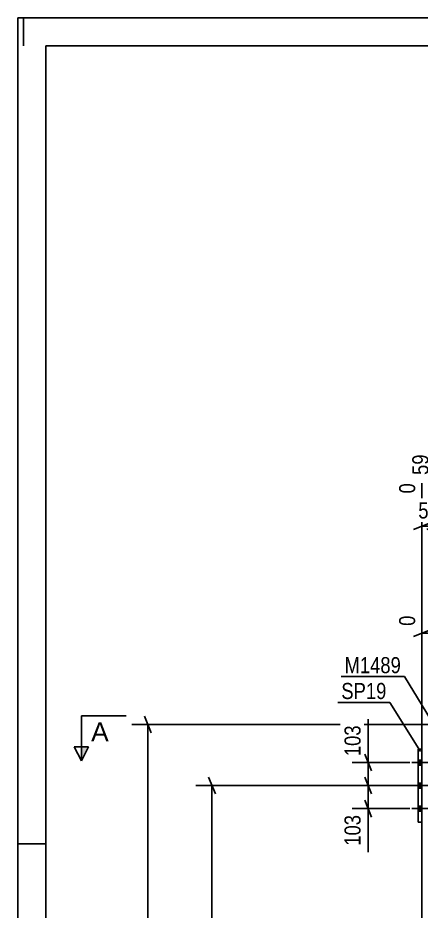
# Model space of a CAD drawing. Header units: millimetres. Extents: x 0 to 841, y 0 to 594.
# Drawn here: x 0 to 71.8, y 435 to 594 of the extents above; entities that cross this region are included whole.
import ezdxf

# ---------------------------------------------------------------- set-up
doc = ezdxf.new("R2010")
doc.units = ezdxf.units.MM
doc.styles.add('Arial', font='ARIAL.TTF', dxfattribs={"height": 0.2})
doc.styles.add('Arial Narrow', font='ARIALN.TTF', dxfattribs={"height": 0.2})

# ---------------------------------------------------------------- blocks, each defined once
blk = doc.blocks.new('Unknown-815137708-1135')
at = {"color": 5, "linetype": 'Continuous'}
for p, q in [((841, 594), (0, 594)), ((0, 594), (0, 0)), ((1, 589), (1, 594)), ((836, 589), (5, 589)), ((5, 589), (5, 5)), ((5, 447), (0, 447))]:
    blk.add_line(p, q, dxfattribs=at)
blk = doc.blocks.new('Bolt-815137708-4362 - 4136')
at = {"linetype": 'Continuous'}
for points in [[(71.92, 461.03), (71.92, 461.91), (71.28, 461.91), (71.28, 461.03)], [(71.92, 461.03), (71.92, 461.91), (71.28, 461.91), (71.28, 461.03)], [(71.92, 461.03), (71.92, 461.91), (71.28, 461.91), (71.28, 461.03)], [(71.92, 456.93), (71.92, 457.81), (71.28, 457.81), (71.28, 456.93)], [(71.92, 456.93), (71.92, 457.81), (71.28, 457.81), (71.28, 456.93)], [(71.92, 452.83), (71.92, 453.71), (71.28, 453.71), (71.28, 452.83)], [(71.92, 452.83), (71.92, 453.71), (71.28, 453.71), (71.28, 452.83)], [(71.92, 452.83), (71.92, 453.71), (71.28, 453.71), (71.28, 452.83)]]:
    blk.add_hatch(color=1, dxfattribs=at).paths.add_polyline_path(points)
at = {"color": 1, "linetype": 'Continuous'}
for p, q in [((70.12, 461.47), (73.44, 461.47)), ((70.12, 461.47), (73.44, 461.47)), ((70.12, 461.47), (73.44, 461.47)), ((71.28, 461.91), (71.92, 461.91)), ((71.28, 461.91), (71.92, 461.91)), ((71.28, 461.91), (71.92, 461.91)), ((71.28, 461.03), (71.92, 461.03)), ((71.28, 461.03), (71.92, 461.03)), ((71.28, 461.03), (71.92, 461.03)), ((70.12, 457.37), (73.44, 457.37)), ((70.12, 457.37), (73.44, 457.37)), ((71.28, 457.81), (71.92, 457.81)), ((71.28, 457.81), (71.92, 457.81)), ((71.28, 456.93), (71.92, 456.93)), ((71.28, 456.93), (71.92, 456.93)), ((70.12, 453.27), (73.44, 453.27)), ((70.12, 453.27), (73.44, 453.27)), ((70.12, 453.27), (73.44, 453.27)), ((71.28, 453.71), (71.92, 453.71)), ((71.28, 453.71), (71.92, 453.71)), ((71.28, 453.71), (71.92, 453.71)), ((71.28, 452.83), (71.92, 452.83)), ((71.28, 452.83), (71.92, 452.83)), ((71.28, 452.83), (71.92, 452.83))]:
    blk.add_line(p, q, dxfattribs=at)
blk = doc.blocks.new('Part-815137708-4528 - 4136')
at = {"color": 2, "linetype": 'Continuous'}
for p, q in [((71.92, 463.87), (71.28, 463.87)), ((71.28, 450.87), (71.28, 463.87)), ((71.92, 463.87), (71.92, 450.87)), ((71.92, 450.87), (71.28, 450.87))]:
    blk.add_line(p, q, dxfattribs=at)
blk = doc.blocks.new('StraightDimension-815137708-16457 - 4136')
at = {"color": 7, "linetype": 'Continuous'}
for p, q in [((74.27, 468.92), (74.27, 516.31)), ((71.92, 460.37), (71.92, 511.18)), ((70.42, 502.95), (73.42, 504.15)), ((75.77, 504.15), (72.77, 502.95)), ((71.92, 503.55), (74.27, 503.55))]:
    blk.add_line(p, q, dxfattribs=at)
at = {"color": 0, "linetype": 'Continuous'}
blk.add_wipeout([(73.67, 516.91), (69.47, 516.91), (69.47, 512.05), (73.67, 512.05)], dxfattribs=at)
at = {"color": 0}
blk.add_wipeout([(75.52, 504.3), (75.52, 508.5), (70.67, 508.5), (70.67, 504.3)], dxfattribs=at)
at = {"color": 3, "linetype": 'Continuous', "style": 'Arial Narrow'}
blk.add_text('59', height=2.863, rotation=90.0002, dxfattribs=at).set_placement((73.07, 512.65))
at = {"color": 3, "style": 'Arial Narrow'}
blk.add_text('59', height=2.863, dxfattribs=at).set_placement((71.27, 504.9))
at = {"color": 0, "linetype": 'Continuous'}
blk.add_wipeout([(71.32, 511.78), (67.12, 511.78), (67.12, 508.75), (71.32, 508.75)], dxfattribs=at)
at = {"color": 3, "linetype": 'Continuous', "style": 'Arial Narrow'}
blk.add_text('0', height=2.86, rotation=90.0002, dxfattribs=at).set_placement((70.72, 509.35))
blk = doc.blocks.new('StraightDimension-815137708-5013 - 4136')
at = {"color": 7, "linetype": 'Continuous'}
for p, q in [((23.72, 466.74), (22.52, 469.74)), ((73.27, 468.24), (20.27, 468.24)), ((23.12, 323.78), (23.12, 468.24)), ((22.52, 325.28), (23.72, 322.28)), ((159.43, 323.78), (20.27, 323.78))]:
    blk.add_line(p, q, dxfattribs=at)
at = {"color": 0}
blk.add_wipeout([(22.37, 400.26), (18.17, 400.26), (18.17, 391.75), (22.37, 391.75)], dxfattribs=at)
at = {"color": 3, "style": 'Arial Narrow'}
blk.add_text('3612', height=2.863, rotation=90.0002, dxfattribs=at).set_placement((21.77, 392.35))
blk = doc.blocks.new('StraightDimension-815137708-5033 - 4136')
at = {"color": 7, "linetype": 'Continuous'}
for p, q in [((61.75, 462.97), (62.95, 459.97)), ((69.78, 461.47), (59.5, 461.47)), ((62.35, 457.37), (62.35, 461.47)), ((62.95, 455.87), (61.75, 458.87)), ((69.78, 457.37), (59.5, 457.37))]:
    blk.add_line(p, q, dxfattribs=at)
at = {"color": 0}
blk.add_wipeout([(61.6, 468.68), (57.4, 468.68), (57.4, 462), (61.6, 462)], dxfattribs=at)
at = {"color": 7, "linetype": 'Continuous'}
blk.add_line((62.35, 461.47), (62.35, 469.21), dxfattribs=at)
blk.add_line((62.35, 461.47), (62.35, 469.21), dxfattribs=at)
at = {"color": 3, "style": 'Arial Narrow'}
blk.add_text('103', height=2.863, rotation=90.0002, dxfattribs=at).set_placement((61, 462.6))
blk = doc.blocks.new('StraightDimension-815137708-5043 - 4136')
at = {"color": 7, "linetype": 'Continuous'}
for p, q in [((61.75, 458.87), (62.95, 455.87)), ((69.78, 457.37), (59.5, 457.37)), ((62.35, 453.27), (62.35, 457.37)), ((62.95, 451.77), (61.75, 454.77)), ((69.78, 453.27), (59.5, 453.27))]:
    blk.add_line(p, q, dxfattribs=at)
at = {"color": 0}
blk.add_wipeout([(61.6, 452.75), (57.4, 452.75), (57.4, 446.06), (61.6, 446.06)], dxfattribs=at)
at = {"color": 7, "linetype": 'Continuous'}
blk.add_line((62.35, 453.27), (62.35, 445.54), dxfattribs=at)
blk.add_line((62.35, 453.27), (62.35, 445.54), dxfattribs=at)
at = {"color": 3, "style": 'Arial Narrow'}
blk.add_text('103', height=2.863, rotation=90.0002, dxfattribs=at).set_placement((61, 446.66))
blk = doc.blocks.new('StraightDimension-815137708-5105 - 4136')
at = {"color": 7, "linetype": 'Continuous'}
for p, q in [((71.92, 454.37), (71.92, 395.87)), ((50.3, 335.15), (50.3, 401.12)), ((51.8, 398.87), (48.8, 397.67)), ((50.3, 398.27), (71.92, 398.27)), ((70.42, 397.67), (73.42, 398.87))]:
    blk.add_line(p, q, dxfattribs=at)
at = {"color": 0}
blk.add_wipeout([(65.36, 399.02), (65.36, 403.22), (56.85, 403.22), (56.85, 399.02)], dxfattribs=at)
at = {"color": 3, "style": 'Arial Narrow'}
blk.add_text('1438', height=2.863, dxfattribs=at).set_placement((57.45, 399.62))
blk = doc.blocks.new('StraightDimension-815137708-5116 - 4136')
at = {"color": 7, "linetype": 'Continuous'}
for p, q in [((35.15, 455.87), (33.95, 458.87)), ((70.28, 457.37), (31.7, 457.37)), ((34.55, 331.51), (34.55, 457.37)), ((33.95, 333.01), (35.15, 330.01)), ((48.66, 331.51), (31.7, 331.51))]:
    blk.add_line(p, q, dxfattribs=at)
at = {"color": 0}
blk.add_wipeout([(33.8, 398.7), (29.6, 398.7), (29.6, 390.19), (33.8, 390.19)], dxfattribs=at)
at = {"color": 3, "style": 'Arial Narrow'}
blk.add_text('3146', height=2.863, rotation=90.0002, dxfattribs=at).set_placement((33.2, 390.79))
blk = doc.blocks.new('StraightDimension-815137708-5719 - 4136')
at = {"color": 7, "linetype": 'Continuous'}
for p, q in [((125.9, 456.37), (125.9, 493.1)), ((71.92, 464.87), (71.92, 487.62)), ((73.42, 485.09), (70.42, 483.89)), ((124.4, 483.89), (127.4, 485.09)), ((71.92, 484.49), (125.9, 484.49))]:
    blk.add_line(p, q, dxfattribs=at)
at = {"color": 0, "linetype": 'Continuous'}
for points in [[(125.3, 493.7), (121.1, 493.7), (121.1, 485.19), (125.3, 485.19)], [(71.32, 488.22), (67.12, 488.22), (67.12, 485.19), (71.32, 485.19)]]:
    blk.add_wipeout(points, dxfattribs=at)
at = {"color": 0}
blk.add_wipeout([(103.17, 485.24), (103.17, 489.44), (94.65, 489.44), (94.65, 485.24)], dxfattribs=at)
at = {"color": 3, "linetype": 'Continuous', "style": 'Arial Narrow'}
for s, height, p in [('1350', 2.863, (124.7, 485.79)), ('0', 2.86, (70.72, 485.79))]:
    blk.add_text(s, height=height, rotation=90.0002, dxfattribs=at).set_placement(p)
at = {"color": 3, "style": 'Arial Narrow'}
blk.add_text('1350', height=2.863, dxfattribs=at).set_placement((95.25, 485.84))
blk = doc.blocks.new('Mark-815137708-4167 - 4136')
at = {"color": 0}
blk.add_wipeout([(68.19, 477.37), (68.19, 480.37), (58.14, 480.37), (58.14, 477.37)], dxfattribs=at)
blk.add_wipeout([(68.19, 477.37), (68.19, 480.37), (58.14, 480.37), (58.14, 477.37)], dxfattribs=at)
at = {"color": 30, "linetype": 'Continuous'}
for p in [(57.54, 476.77), (75.09, 466.45)]:
    blk.add_line(p, (68.79, 476.77), dxfattribs=at)
at = {"color": 3, "style": 'Arial Narrow'}
blk.add_text('M1489', height=2.863, dxfattribs=at).set_placement((58.14, 477.37))
blk = doc.blocks.new('Mark-815137708-4524 - 4136')
at = {"color": 0}
blk.add_wipeout([(65.61, 472.77), (65.61, 475.77), (57.57, 475.77), (57.57, 472.77)], dxfattribs=at)
blk.add_wipeout([(65.61, 472.77), (65.61, 475.77), (57.57, 475.77), (57.57, 472.77)], dxfattribs=at)
at = {"color": 30, "linetype": 'Continuous'}
for p in [(56.97, 472.17), (71.64, 463.43)]:
    blk.add_line(p, (66.21, 472.17), dxfattribs=at)
at = {"color": 3, "style": 'Arial Narrow'}
blk.add_text('SP19', height=2.863, dxfattribs=at).set_placement((57.57, 472.77))
blk = doc.blocks.new('SectionMark-815137708-5805 - 4136')
at = {"linetype": 'Continuous'}
blk.add_hatch(color=6, dxfattribs=at).paths.add_polyline_path([(11.3, 464.27), (12.55, 464.27), (11.3, 461.77)])
at = {"color": 6, "linetype": 'Continuous'}
for p, q in [((11.3, 469.77), (19.3, 469.77)), ((11.3, 469.77), (11.3, 461.77)), ((11.3, 461.77), (10.05, 464.27)), ((12.55, 464.27), (10.05, 464.27)), ((11.3, 461.77), (12.55, 464.27))]:
    blk.add_line(p, q, dxfattribs=at)
at = {"color": 0, "linetype": 'Continuous'}
blk.add_wipeout([(16.16, 465.27), (16.16, 468.77), (13.05, 468.77), (13.05, 465.27)], dxfattribs=at)
at = {"color": 3, "linetype": 'Continuous', "style": 'Arial'}
blk.add_text('A', height=3.34, dxfattribs=at).set_placement((13.05, 465.27))

msp = doc.modelspace()

# ---------------------------------------------------------------- block references
for name in ['Unknown-815137708-1135', 'Part-815137708-4528 - 4136', 'Bolt-815137708-4362 - 4136']:
    msp.add_blockref(name, (0, 0))

# ---------------------------------------------------------------- next in the draw order: block references
msp.add_blockref('StraightDimension-815137708-16457 - 4136', (0, 0))

# ---------------------------------------------------------------- next in the draw order: block references
msp.add_blockref('StraightDimension-815137708-5013 - 4136', (0, 0))

# ---------------------------------------------------------------- next in the draw order: block references
msp.add_blockref('StraightDimension-815137708-5033 - 4136', (0, 0))

# ---------------------------------------------------------------- next in the draw order: block references
msp.add_blockref('StraightDimension-815137708-5043 - 4136', (0, 0))

# ---------------------------------------------------------------- next in the draw order: block references
msp.add_blockref('StraightDimension-815137708-5105 - 4136', (0, 0))

# ---------------------------------------------------------------- next in the draw order: block references
msp.add_blockref('StraightDimension-815137708-5116 - 4136', (0, 0))

# ---------------------------------------------------------------- next in the draw order: block references
msp.add_blockref('StraightDimension-815137708-5719 - 4136', (0, 0))

# ---------------------------------------------------------------- next in the draw order: block references
msp.add_blockref('Mark-815137708-4167 - 4136', (0, 0))

# ---------------------------------------------------------------- next in the draw order: block references
msp.add_blockref('Mark-815137708-4524 - 4136', (0, 0))

# ---------------------------------------------------------------- next in the draw order: block references
msp.add_blockref('SectionMark-815137708-5805 - 4136', (0, 0))

doc.saveas('drawing.dxf')
